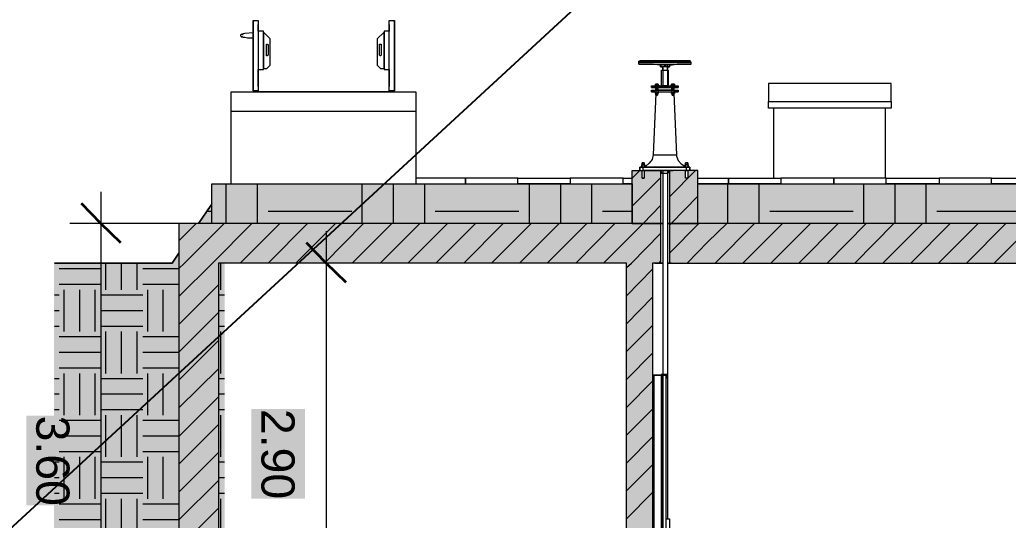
# Model space of a CAD drawing. Extents: x -187 to 52, y -9 to 65.
# Drawn here: x -140.14 to -132.64, y 32.84 to 36.64 of the extents above; entities that cross this region are included whole.
import ezdxf

# ---------------------------------------------------------------- set-up
doc = ezdxf.new("R2010")
doc.units = 0
doc.header["$MEASUREMENT"] = 0
for name, color, linetype in [('Cotas', 1, 'Continuous'), ('PDF4_Geometría', 7, 'Continuous'), ('PDF4_Texto', 7, 'Continuous')]:
    doc.layers.add(name, color=color, linetype=linetype)
doc.layers.add('PDF4_Rellenos sólidos', color=7, linetype='Continuous', true_color=0xffffff)
doc.styles.add('PDF Arial', font='arial.ttf')

msp = doc.modelspace()

# ---------------------------------------------------------------- hatches: boundary and pattern name
at = {"layer": 'PDF4_Rellenos sólidos', "transparency": 33554559}
h = msp.add_hatch(color=256, dxfattribs=at)
h.paths.add_polyline_path([(-135.4003, 35.4975), (-135.4003, 35.4383), (-135.4172, 35.4383), (-135.4172, 35.4975), (-135.4933, 35.4975), (-135.4933, 35.0958), (-135.2776, 35.0958), (-135.2776, 35.4975)])
h.paths.add_polyline_path([(-135.0704, 35.4975), (-135.0704, 35.4383), (-135.0873, 35.4383), (-135.0873, 35.4975), (-135.2099, 35.4975), (-135.2099, 35.0958), (-134.9943, 35.0958), (-134.9943, 35.4975)])
h = msp.add_hatch(color=256, dxfattribs=at)
h.paths.add_polyline_path([(-135.4933, 35.0958), (-135.4933, 35.396), (-138.682, 35.396), (-138.682, 35.0958)])
h.paths.add_polyline_path([(-134.9943, 35.396), (-134.9943, 35.0958), (-134.9181, 35.0958), (-134.9181, 35.396)])
h = msp.add_hatch(color=256, dxfattribs=at)
h.paths.add_polyline_path([(-132.3638, 35.0958), (-132.3638, 35.396), (-134.9181, 35.396), (-134.9181, 35.0958)])
h.paths.add_polyline_path([(-123.9225, 35.396), (-123.9225, 35.0958), (-121.7192, 35.0958), (-121.7192, 35.396)])
h = msp.add_hatch(color=256, dxfattribs=at)
h.paths.add_polyline_path([(-138.5848, 34.7955), (-138.6313, 34.7955), (-138.6313, 31.8986), (-138.5848, 31.8986)])
h.paths.add_polyline_path([(-138.682, 35.0958), (-138.682, 35.2438), (-138.6863, 35.2438), (-138.6905, 35.2396), (-138.6947, 35.2311), (-138.6989, 35.2269), (-138.7032, 35.2184), (-138.7074, 35.2142), (-138.7116, 35.2057), (-138.7159, 35.2015), (-138.7201, 35.193), (-138.7243, 35.1888), (-138.7285, 35.1803), (-138.7328, 35.1761), (-138.737, 35.1677), (-138.7412, 35.1634), (-138.7455, 35.155), (-138.7497, 35.1507), (-138.7539, 35.1423), (-138.7581, 35.1381), (-138.7624, 35.1296), (-138.7666, 35.1254), (-138.7708, 35.1169), (-138.7751, 35.1127), (-138.7793, 35.1042), (-138.7835, 35.1)])
h.paths.add_polyline_path([(-138.9781, 34.804), (-138.9823, 34.7997), (-138.9823, 27.0563), (-138.5848, 27.0563), (-138.5848, 31.5011), (-138.9315, 31.5011), (-138.9315, 34.8674), (-138.9358, 34.8674), (-138.94, 34.8632), (-138.9442, 34.8547), (-138.9485, 34.8505), (-138.9527, 34.842), (-138.9569, 34.8378), (-138.9611, 34.8293), (-138.9654, 34.8251), (-138.9696, 34.8166), (-138.9738, 34.8124)])
h = msp.add_hatch(color=256, dxfattribs=at)
h.paths.add_polyline_path([(-135.2776, 34.7955), (-135.2776, 35.0958), (-138.9315, 35.0958), (-138.9315, 34.7955)])
h.paths.add_polyline_path([(-135.2099, 35.0958), (-135.2099, 34.7955), (-134.9181, 34.7955), (-134.9181, 35.0958)])
h = msp.add_hatch(color=256, dxfattribs=at)
h.paths.add_polyline_path([(-132.3638, 34.7955), (-132.3638, 35.0958), (-134.9181, 35.0958), (-134.9181, 34.7955)])
h.paths.add_polyline_path([(-123.9225, 35.0958), (-123.9225, 34.7955), (-121.7192, 34.7955), (-121.7192, 35.0958)])
for points in [[(-139.8789, 34.7955), (-139.8789, 27.0563), (-138.9823, 27.0563), (-138.9823, 34.7955)], [(-138.9315, 34.7955), (-138.9315, 31.8986), (-138.6313, 31.8986), (-138.6313, 34.7955)], [(-138.3818, 33.6875), (-138.3818, 33.0066), (-137.9758, 33.0066), (-137.9758, 33.6875)], [(-140.0903, 33.6367), (-140.0903, 32.9559), (-139.6843, 32.9559), (-139.6843, 33.6367)]]:
    msp.add_hatch(color=256, dxfattribs=at).paths.add_polyline_path(points)
h = msp.add_hatch(color=256, dxfattribs=at)
h.paths.add_polyline_path([(-135.5356, 32.423), (-135.3368, 32.423), (-135.3368, 34.7955), (-135.5356, 34.7955)])
h.paths.add_polyline_path([(-135.3664, 31.8732), (-135.3368, 31.869), (-135.3368, 31.9747), (-135.5356, 31.9747), (-135.5356, 31.8986), (-135.5102, 31.8986), (-135.4679, 31.8901), (-135.4425, 31.8859), (-135.4003, 31.8774)])

# ---------------------------------------------------------------- linework, layer by layer
at = {"layer": 'Cotas'}
msp.add_line((-185.3587, -8.8734), (-104.8625, 65.3914), dxfattribs=at)
at = {"layer": 'PDF4_Geometría', "lineweight": 9}
for points in [[(-138.3691, 36.6309), (-138.3691, 36.5421), (-138.4325, 36.5379), (-138.441, 36.5337), (-138.4452, 36.5337), (-138.4494, 36.5294), (-138.4536, 36.5294)], [(-138.3691, 36.115), (-138.3691, 36.6225)], [(-138.331, 36.1361), (-138.331, 36.263), (-138.2887, 36.263), (-138.2887, 36.5548), (-138.331, 36.5548), (-138.331, 36.6055)], [(-137.3372, 36.6055), (-137.3372, 36.5548), (-137.3752, 36.5548), (-137.3752, 36.263), (-137.3372, 36.263), (-137.3372, 36.1361)], [(-137.2949, 36.1107), (-137.2949, 36.6309)], [(-137.2949, 36.6225), (-137.2949, 36.115)], [(-138.4494, 36.5125), (-138.4536, 36.5125), (-138.4579, 36.5125), (-138.4621, 36.5167), (-138.4621, 36.521), (-138.4621, 36.5252), (-138.4621, 36.5294), (-138.4579, 36.5294), (-138.4536, 36.5337), (-138.4494, 36.5294), (-138.4452, 36.5294)], [(-138.3691, 36.5379), (-138.3691, 36.5337), (-138.3691, 36.5294), (-138.3691, 36.5252), (-138.3691, 36.521), (-138.3691, 36.5167), (-138.3691, 36.5125), (-138.3691, 36.5083)], [(-138.2887, 36.2715), (-138.2633, 36.2715), (-138.238, 36.2968), (-138.238, 36.4956), (-138.2887, 36.5463)], [(-137.3752, 36.5463), (-137.426, 36.4956), (-137.426, 36.2968), (-137.4006, 36.2715), (-137.3752, 36.2715)], [(-138.4579, 36.5125), (-138.4536, 36.5125), (-138.4494, 36.5125), (-138.4452, 36.5083), (-138.4367, 36.5083), (-138.4325, 36.5083), (-138.4114, 36.5041), (-138.3775, 36.5041), (-138.3691, 36.5041), (-138.3691, 36.1107)], [(-138.2676, 36.3772), (-138.2676, 36.4533)], [(-138.2549, 36.4533), (-138.2549, 36.3772)], [(-137.4091, 36.3772), (-137.4091, 36.4533)], [(-137.3964, 36.4533), (-137.3964, 36.3772)], [(-135.4425, 36.3053), (-135.4425, 36.318), (-135.4425, 36.3264), (-135.4341, 36.3307)], [(-135.2692, 36.2968), (-135.2649, 36.2968), (-135.2692, 36.2968), (-135.2734, 36.2968), (-135.2776, 36.2968), (-135.2818, 36.2968), (-135.3326, 36.3053), (-135.3453, 36.3053), (-135.3833, 36.3053), (-135.4129, 36.3053), (-135.4341, 36.3053), (-135.4425, 36.3053), (-135.4383, 36.3053), (-135.4256, 36.3053), (-135.4003, 36.3053), (-135.3664, 36.3053), (-135.3241, 36.3053), (-135.2818, 36.3053), (-135.2311, 36.3053), (-135.1846, 36.3053), (-135.1423, 36.3053), (-135.1042, 36.3053), (-135.0746, 36.3053), (-135.0535, 36.3053), (-135.045, 36.3053), (-135.045, 36.318), (-135.0492, 36.3264), (-135.0535, 36.3307)], [(-135.045, 36.318), (-135.0535, 36.318), (-135.0746, 36.318), (-135.1042, 36.318), (-135.1423, 36.318), (-135.1846, 36.318), (-135.2311, 36.318), (-135.2818, 36.318), (-135.3241, 36.318), (-135.3664, 36.318), (-135.4003, 36.318), (-135.4256, 36.318), (-135.4383, 36.318), (-135.4425, 36.318)], [(-135.3791, 36.3307), (-135.4045, 36.3307), (-135.4256, 36.3307), (-135.4341, 36.3307), (-135.4299, 36.3307), (-135.4172, 36.3307), (-135.3918, 36.3307), (-135.3622, 36.3307), (-135.3199, 36.3307), (-135.2776, 36.3307), (-135.2311, 36.3307), (-135.1888, 36.3307), (-135.1465, 36.3307), (-135.1084, 36.3307), (-135.0831, 36.3307), (-135.0619, 36.3307), (-135.0535, 36.3307), (-135.0577, 36.3307), (-135.0704, 36.3307), (-135.0958, 36.3307), (-135.1254, 36.3307), (-135.1677, 36.3307), (-135.2099, 36.3307), (-135.2565, 36.3307), (-135.2988, 36.3307), (-135.341, 36.3307), (-135.3791, 36.3307), (-135.3833, 36.3307), (-135.3707, 36.3307), (-135.3537, 36.3307), (-135.3157, 36.3307), (-135.2734, 36.3307), (-135.2269, 36.3307), (-135.1846, 36.3307), (-135.1634, 36.3307), (-135.1465, 36.3307), (-135.1127, 36.3307), (-135.0873, 36.3307), (-135.0704, 36.3307), (-135.0662, 36.3307)], [(-135.3326, 36.3053), (-135.341, 36.3053), (-135.3791, 36.3053), (-135.4045, 36.3053), (-135.4256, 36.3053), (-135.4341, 36.3053), (-135.4299, 36.3053), (-135.4172, 36.3053), (-135.3918, 36.3053), (-135.3622, 36.3053), (-135.3199, 36.3053), (-135.2776, 36.3053), (-135.2311, 36.3053), (-135.1888, 36.3053), (-135.1465, 36.3053), (-135.1084, 36.3053), (-135.0831, 36.3053), (-135.0619, 36.3053), (-135.0535, 36.3053), (-135.0577, 36.3053), (-135.0704, 36.3053), (-135.0958, 36.3053), (-135.1254, 36.3053), (-135.1507, 36.3053)], [(-135.4129, 36.3307), (-135.4214, 36.3307), (-135.4172, 36.3307), (-135.4045, 36.3307), (-135.3833, 36.3307)], [(-135.0704, 36.3307), (-135.0746, 36.3307), (-135.0915, 36.3307), (-135.1169, 36.3307), (-135.155, 36.3307), (-135.1973, 36.3307), (-135.2142, 36.3307), (-135.2353, 36.3307), (-135.2818, 36.3307), (-135.3241, 36.3307), (-135.3622, 36.3307), (-135.3918, 36.3307), (-135.4003, 36.3307), (-135.4087, 36.3307)], [(-135.3833, 36.3264), (-135.3876, 36.3264)], [(-135.2734, 36.3053), (-135.2734, 36.2968), (-135.3241, 36.3053)], [(-135.2776, 36.2841), (-135.2776, 36.2968), (-135.2776, 36.3053)], [(-135.2649, 36.3053), (-135.2649, 36.2968), (-135.2692, 36.2968), (-135.2734, 36.2968)], [(-135.248, 36.3053), (-135.248, 36.2968), (-135.2522, 36.2968), (-135.2522, 36.3053)], [(-135.2395, 36.3053), (-135.248, 36.2968)], [(-135.2269, 36.2968), (-135.2226, 36.2968), (-135.2226, 36.3011), (-135.2226, 36.2968), (-135.2269, 36.2968), (-135.2184, 36.3053)], [(-135.2099, 36.2968), (-135.2142, 36.2968), (-135.2099, 36.2968), (-135.2057, 36.2968), (-135.155, 36.3053)], [(-135.2142, 36.3053), (-135.2142, 36.2968)], [(-135.2057, 36.3053), (-135.2057, 36.2968)], [(-135.0492, 36.3053), (-135.0619, 36.3053), (-135.0873, 36.3053), (-135.1211, 36.3053), (-135.1507, 36.3053), (-135.1719, 36.3011), (-135.2015, 36.2968)], [(-135.2226, 36.2588), (-135.2184, 36.2588), (-135.2184, 36.1404), (-135.193, 36.1404), (-135.1973, 36.1404), (-135.193, 36.1404), (-135.1846, 36.1404), (-135.1761, 36.1404), (-135.1677, 36.1404), (-135.1507, 36.1404), (-135.1423, 36.1404), (-135.1423, 36.1277), (-135.1507, 36.1277), (-135.1677, 36.1277), (-135.1761, 36.1277), (-135.1803, 36.1277), (-135.1846, 36.1277), (-135.193, 36.1277), (-135.1973, 36.1277), (-135.2142, 36.1277), (-135.2311, 36.1277), (-135.2565, 36.1277), (-135.2734, 36.1277), (-135.2903, 36.1277), (-135.2945, 36.1277), (-135.303, 36.1277), (-135.3072, 36.1277), (-135.3114, 36.1277), (-135.3199, 36.1277), (-135.3368, 36.1277), (-135.3453, 36.1277), (-135.3453, 36.1404), (-135.3368, 36.1404), (-135.3199, 36.1404), (-135.3114, 36.1404), (-135.303, 36.1404), (-135.2945, 36.1404), (-135.2903, 36.1404), (-135.2945, 36.1404), (-135.2692, 36.1404), (-135.2692, 36.2588), (-135.2649, 36.2588), (-135.2607, 36.2588), (-135.2607, 36.2841), (-135.2607, 36.1404)], [(-135.2903, 36.3011), (-135.2945, 36.3011)], [(-135.2226, 36.1404), (-135.2226, 36.2841), (-135.2184, 36.2841), (-135.2099, 36.2841), (-135.2184, 36.2841), (-135.2353, 36.2841), (-135.2522, 36.2841), (-135.2692, 36.2841), (-135.2776, 36.2841), (-135.2692, 36.2841), (-135.2607, 36.2841)], [(-135.2692, 36.2588), (-135.2649, 36.2588), (-135.2522, 36.2588), (-135.2353, 36.2588), (-135.2226, 36.2588), (-135.2184, 36.2588)], [(-135.2522, 36.2968), (-135.248, 36.2968), (-135.2395, 36.2968), (-135.2311, 36.2968)], [(-135.2269, 36.2841), (-135.2269, 36.2588)], [(-135.1719, 36.3011), (-135.2099, 36.2968), (-135.2099, 36.2841)], [(-135.2945, 36.1446), (-135.2903, 36.1446), (-135.2945, 36.1446), (-135.303, 36.1446), (-135.3114, 36.1446), (-135.303, 36.1446), (-135.303, 36.153), (-135.2945, 36.153), (-135.2945, 36.1446), (-135.2945, 36.153), (-135.3072, 36.153), (-135.3157, 36.153), (-135.3157, 36.1446), (-135.3114, 36.1446), (-135.3114, 36.153)], [(-135.3157, 36.1446), (-135.3157, 36.153), (-135.3114, 36.153), (-135.303, 36.153)], [(-135.1719, 36.1446), (-135.1719, 36.153), (-135.1719, 36.1446), (-135.1761, 36.1446), (-135.1846, 36.1446), (-135.193, 36.1446), (-135.1973, 36.1446), (-135.193, 36.1446), (-135.193, 36.153), (-135.1846, 36.153), (-135.1761, 36.153), (-135.1719, 36.153), (-135.1803, 36.153), (-135.193, 36.153), (-135.193, 36.1446)], [(-135.1761, 36.153), (-135.1761, 36.1446), (-135.1846, 36.1446), (-135.1846, 36.153)], [(-138.534, 35.396), (-138.534, 36.0938), (-138.3818, 36.0938), (-137.1342, 36.0938), (-137.1342, 35.396), (-136.7578, 35.396), (-136.7578, 35.4383), (-137.1342, 35.4383)], [(-138.3775, 36.0938), (-137.2864, 36.0938)], [(-137.2949, 36.0938), (-138.3691, 36.0938)], [(-135.3114, 36.0811), (-135.3157, 36.0811), (-135.3157, 36.0896), (-135.3157, 36.0811), (-135.3114, 36.0811), (-135.3326, 35.6159), (-135.341, 35.5821), (-135.3622, 35.5525), (-135.3876, 35.5314), (-135.396, 35.5314), (-135.396, 35.5398), (-135.4003, 35.5398), (-135.4045, 35.5398), (-135.4129, 35.5398), (-135.4172, 35.5398), (-135.4214, 35.5398), (-135.4214, 35.5229), (-135.4172, 35.5229), (-135.4129, 35.5229), (-135.4045, 35.5229), (-135.396, 35.5229), (-135.3707, 35.5229), (-135.3326, 35.5229), (-135.2903, 35.5229), (-135.2438, 35.5229), (-135.2015, 35.5229), (-135.1634, 35.5229), (-135.1254, 35.5229), (-135.0958, 35.5229), (-135.0873, 35.5229), (-135.0831, 35.5229), (-135.0746, 35.5229), (-135.0704, 35.5229), (-135.0535, 35.5229), (-135.0535, 35.4975), (-135.0535, 35.5229), (-135.0535, 35.4975), (-135.0577, 35.4975), (-135.0662, 35.4975), (-135.0788, 35.4975), (-135.0788, 35.5229)], [(-135.3453, 36.1404), (-135.3368, 36.1404), (-135.3199, 36.1404), (-135.2945, 36.1404), (-135.2607, 36.1404), (-135.2269, 36.1404), (-135.193, 36.1404), (-135.1677, 36.1404), (-135.1507, 36.1404), (-135.1423, 36.1404)], [(-135.3199, 36.0938), (-135.3368, 36.0938), (-135.3453, 36.0938), (-135.3453, 36.1065), (-135.3368, 36.1065), (-135.3199, 36.1065), (-135.3114, 36.1065), (-135.3114, 36.1277), (-135.3114, 36.1065), (-135.3072, 36.1065), (-135.303, 36.1065), (-135.2945, 36.1065), (-135.2945, 36.1277), (-135.2903, 36.1277), (-135.2945, 36.1277), (-135.2988, 36.1277)], [(-135.3453, 36.1277), (-135.3368, 36.1277), (-135.3199, 36.1277), (-135.2945, 36.1277), (-135.2607, 36.1277), (-135.2269, 36.1277), (-135.193, 36.1277), (-135.1677, 36.1277), (-135.1507, 36.1277), (-135.1423, 36.1277)], [(-135.3453, 36.1065), (-135.3368, 36.1065), (-135.3199, 36.1065), (-135.2945, 36.1065), (-135.2607, 36.1065), (-135.2269, 36.1065), (-135.193, 36.1065), (-135.1677, 36.1065), (-135.1507, 36.1065), (-135.1423, 36.1065)], [(-135.3453, 36.0938), (-135.3368, 36.0938), (-135.3199, 36.0938), (-135.2945, 36.0938), (-135.2607, 36.0938), (-135.2269, 36.0938), (-135.193, 36.0938), (-135.1677, 36.0938), (-135.1507, 36.0938), (-135.1423, 36.0938)], [(-135.3114, 36.1446), (-135.3157, 36.1446), (-135.3114, 36.1446)], [(-135.3114, 36.1446), (-135.3157, 36.1446), (-135.3114, 36.1446)], [(-135.3114, 36.1404), (-135.3157, 36.1404), (-135.3114, 36.1404)], [(-135.3114, 36.1404), (-135.3157, 36.1404), (-135.3114, 36.1404)], [(-135.3114, 36.0938), (-135.3157, 36.0938), (-135.3114, 36.0938)], [(-135.3114, 36.0896), (-135.3157, 36.0896), (-135.3114, 36.0896)], [(-135.3157, 36.0896), (-135.3114, 36.0896), (-135.303, 36.0896), (-135.2945, 36.0896), (-135.2903, 36.0896), (-135.2945, 36.0896), (-135.2945, 36.0811), (-135.303, 36.0811), (-135.303, 36.0896), (-135.3114, 36.0896), (-135.3114, 36.0811), (-135.303, 36.0811)], [(-135.3114, 36.0896), (-135.3157, 36.0896), (-135.3114, 36.0896)], [(-135.3072, 36.1404), (-135.303, 36.1404), (-135.3072, 36.1404), (-135.3114, 36.1404)], [(-135.3114, 36.0685), (-135.3114, 36.0896), (-135.3114, 36.0938), (-135.3072, 36.0938), (-135.303, 36.0938), (-135.3072, 36.0938)], [(-135.3114, 36.0938), (-135.303, 36.0938), (-135.2945, 36.0938), (-135.2903, 36.0938), (-135.2945, 36.0938)], [(-135.2988, 36.0896), (-135.2988, 36.0685), (-135.303, 36.0685), (-135.3072, 36.0685), (-135.3114, 36.0685), (-135.3072, 36.0685), (-135.2988, 36.0685)], [(-135.3072, 36.0811), (-135.303, 36.0811), (-135.2988, 36.0811)], [(-135.1888, 36.1065), (-135.193, 36.1065), (-135.1973, 36.1065), (-135.193, 36.1065), (-135.1973, 36.1065), (-135.2142, 36.1065), (-135.2311, 36.1065), (-135.2565, 36.1065), (-135.2734, 36.1065), (-135.2903, 36.1065), (-135.2945, 36.1065), (-135.2903, 36.1065), (-135.2945, 36.1065), (-135.2988, 36.1065)], [(-135.2945, 36.1446), (-135.2903, 36.1446), (-135.2945, 36.1446)], [(-135.2945, 36.1404), (-135.2903, 36.1404), (-135.2945, 36.1404)], [(-135.2903, 36.0938), (-135.2903, 36.0896)], [(-135.2184, 36.1404), (-135.2226, 36.1404), (-135.2353, 36.1404), (-135.2522, 36.1404), (-135.2649, 36.1404), (-135.2692, 36.1404)], [(-135.193, 36.1446), (-135.1973, 36.1446), (-135.193, 36.1446)], [(-135.193, 36.1404), (-135.1973, 36.1404), (-135.193, 36.1404)], [(-135.1888, 36.1277), (-135.193, 36.1277), (-135.1973, 36.1277), (-135.193, 36.1277), (-135.193, 36.1065), (-135.1846, 36.1065), (-135.1803, 36.1065), (-135.1761, 36.1065), (-135.1761, 36.1277), (-135.1761, 36.1065), (-135.1677, 36.1065), (-135.1507, 36.1065), (-135.1423, 36.1065), (-135.1423, 36.0938), (-135.1507, 36.0938), (-135.1677, 36.0938)], [(-135.193, 36.0938), (-135.1973, 36.0938), (-135.193, 36.0938), (-135.1846, 36.0938), (-135.1761, 36.0938), (-135.1761, 36.0896), (-135.1761, 36.0685)], [(-135.1973, 36.0896), (-135.1973, 36.0938)], [(-135.1888, 36.0685), (-135.1846, 36.0685), (-135.1803, 36.0685), (-135.1761, 36.0685), (-135.1803, 36.0685), (-135.1888, 36.0685), (-135.1888, 36.0896)], [(-135.1888, 36.0811), (-135.1846, 36.0811), (-135.1803, 36.0811)], [(-135.1803, 36.0938), (-135.1846, 36.0938), (-135.1803, 36.0938), (-135.1761, 36.0938)], [(-135.1761, 36.0811), (-135.1846, 36.0811)], [(-135.1761, 36.1404), (-135.1803, 36.1404)], [(-135.1761, 36.1446), (-135.1719, 36.1446), (-135.1761, 36.1446)], [(-135.1761, 36.1446), (-135.1719, 36.1446), (-135.1761, 36.1446)], [(-135.1761, 36.1404), (-135.1719, 36.1404), (-135.1761, 36.1404)], [(-135.1761, 36.1404), (-135.1719, 36.1404), (-135.1761, 36.1404)], [(-135.1719, 36.0896), (-135.1719, 36.0938), (-135.1719, 36.0896), (-135.1761, 36.0896), (-135.1761, 36.0811), (-135.1719, 36.0811), (-135.1719, 36.0896), (-135.1719, 36.0811), (-135.1761, 36.0811), (-135.155, 35.6159), (-135.155, 35.6075), (-135.1423, 35.5737), (-135.1211, 35.5483), (-135.0915, 35.5314)], [(-135.1761, 36.0938), (-135.1719, 36.0938), (-135.1761, 36.0938)], [(-135.1761, 36.0896), (-135.1719, 36.0896), (-135.1761, 36.0896)], [(-135.1761, 36.0896), (-135.1719, 36.0896), (-135.1761, 36.0896)], [(-133.5268, 36.0219), (-133.5268, 35.9712), (-134.4572, 35.9712), (-134.4572, 36.0219)], [(-134.4191, 35.9712), (-134.4191, 35.4383)], [(-133.5691, 35.4383), (-133.5691, 35.9712)], [(-135.0704, 35.5398), (-135.0704, 35.5567), (-135.0704, 35.5398), (-135.0662, 35.5398), (-135.0662, 35.5229), (-135.0704, 35.5229), (-135.0746, 35.5229), (-135.0704, 35.5229), (-135.0619, 35.5229), (-135.0704, 35.5229), (-135.0788, 35.5229), (-135.0915, 35.5229), (-135.0958, 35.5229), (-135.0915, 35.5229), (-135.0788, 35.5229), (-135.0704, 35.5229), (-135.0619, 35.5229), (-135.0704, 35.5229), (-135.0662, 35.5229), (-135.0662, 35.5398), (-135.0704, 35.5398), (-135.0746, 35.5398), (-135.0831, 35.5398), (-135.0873, 35.5398), (-135.0915, 35.5398), (-135.0915, 35.5229), (-135.0873, 35.5229), (-135.0831, 35.5229), (-135.0746, 35.5229), (-135.0704, 35.5229), (-135.0577, 35.5229), (-135.0535, 35.5229), (-135.0577, 35.5229), (-135.0662, 35.5229), (-135.0788, 35.5229), (-135.4087, 35.5229), (-135.4214, 35.5229), (-135.4299, 35.5229), (-135.4341, 35.5229), (-135.4341, 35.4975), (-135.4299, 35.4975), (-135.4214, 35.4975), (-135.4087, 35.4975)], [(-135.4003, 35.5567), (-135.4045, 35.5567), (-135.4129, 35.5567), (-135.4172, 35.5567)], [(-135.4003, 35.5567), (-135.4045, 35.5567), (-135.4129, 35.5567), (-135.4172, 35.5567)], [(-135.3326, 35.6159), (-135.3284, 35.6159), (-135.3157, 35.6159), (-135.2945, 35.6159), (-135.2734, 35.6159), (-135.2438, 35.6159), (-135.2142, 35.6159), (-135.193, 35.6159), (-135.1719, 35.6159), (-135.1592, 35.6159), (-135.155, 35.6159)], [(-135.0704, 35.5567), (-135.0746, 35.5567), (-135.0831, 35.5567), (-135.0873, 35.5567)], [(-135.0704, 35.5567), (-135.0746, 35.5567), (-135.0831, 35.5567), (-135.0873, 35.5567)], [(-135.4933, 35.396), (-135.561, 35.396), (-135.561, 35.4383), (-135.9627, 35.4383), (-135.9627, 35.396), (-136.3603, 35.396), (-136.3603, 35.4383), (-136.7578, 35.4383), (-136.7578, 35.396), (-136.3603, 35.396), (-136.3603, 35.4383), (-135.9627, 35.4383), (-135.9627, 35.396), (-135.561, 35.396), (-135.561, 35.4383), (-135.4933, 35.4383), (-135.4341, 35.4975), (-135.4341, 35.5229), (-135.4214, 35.5229), (-135.4129, 35.5271)], [(-135.4341, 35.4975), (-135.4341, 35.5229)], [(-135.4172, 35.5398), (-135.4214, 35.5398), (-135.4214, 35.5229), (-135.4299, 35.5229)], [(-135.4003, 35.5398), (-135.396, 35.5398), (-135.396, 35.5229), (-135.4003, 35.5229), (-135.396, 35.5229), (-135.3918, 35.5229), (-135.396, 35.5229), (-135.4087, 35.5229), (-135.4172, 35.5229), (-135.4256, 35.5229), (-135.4172, 35.5229), (-135.4087, 35.5229), (-135.396, 35.5229), (-135.3918, 35.5229), (-135.396, 35.5229), (-135.4003, 35.5229), (-135.4045, 35.5229)], [(-135.4172, 35.5229), (-135.4256, 35.5229), (-135.4172, 35.5229)], [(-135.4172, 35.5229), (-135.4256, 35.5229), (-135.4172, 35.5229)], [(-135.396, 35.5229), (-135.4003, 35.5229), (-135.4045, 35.5229), (-135.4129, 35.5229), (-135.4172, 35.5229), (-135.4214, 35.5229)], [(-135.4172, 35.4383), (-135.4129, 35.4383), (-135.4045, 35.4383), (-135.4003, 35.4383), (-135.4045, 35.4383), (-135.4129, 35.4383), (-135.4172, 35.4383), (-135.4172, 35.4975), (-135.4129, 35.4975), (-135.4045, 35.4975), (-135.396, 35.4975), (-135.4003, 35.4975), (-135.4003, 35.4383)], [(-135.0788, 35.4975), (-135.4087, 35.4975), (-135.4087, 35.5229)], [(-135.303, 35.4975), (-135.2945, 35.4975), (-135.2692, 35.4975), (-135.2438, 35.4975), (-135.2184, 35.4975), (-135.193, 35.4975), (-135.1846, 35.4975)], [(-135.2607, 35.4764), (-135.2649, 35.4764), (-135.2692, 35.4764), (-135.2692, 35.4975), (-135.2776, 35.4975)], [(-135.2607, 35.4975), (-135.2607, 33.9497)], [(-135.2226, 32.8544), (-135.2226, 33.9455), (-135.2269, 33.9455), (-135.2226, 33.9455), (-135.2226, 35.4975)], [(-135.2099, 35.4975), (-135.2184, 35.4975), (-135.2184, 35.4764), (-135.2226, 35.4764)], [(-135.2099, 35.2988), (-135.0112, 35.4975)], [(-135.0873, 35.5398), (-135.0915, 35.5398), (-135.0915, 35.5271)], [(-135.0619, 35.5229), (-135.0704, 35.5229), (-135.0619, 35.5229)], [(-135.4933, 35.2269), (-135.2776, 35.4426)], [(-135.2692, 35.4764), (-135.2649, 35.4764), (-135.2522, 35.4764), (-135.2353, 35.4764), (-135.2226, 35.4764), (-135.2184, 35.4764)], [(-135.0704, 35.4383), (-135.0746, 35.4383), (-135.0831, 35.4383), (-135.0873, 35.4383)], [(-134.9943, 35.4383), (-134.7617, 35.4383), (-134.7617, 35.396), (-134.9943, 35.396)], [(-132.3638, 35.396), (-132.7655, 35.396), (-132.7655, 35.4383), (-133.1631, 35.4383), (-133.1631, 35.396), (-133.5648, 35.396), (-133.5648, 35.4383), (-133.9624, 35.4383), (-133.9624, 35.396), (-133.9624, 35.4383), (-134.3641, 35.4383), (-134.3641, 35.396), (-134.7617, 35.396), (-134.7617, 35.4383), (-134.3641, 35.4383), (-134.3641, 35.396), (-133.9624, 35.396), (-133.5648, 35.396), (-133.5648, 35.4383), (-133.1631, 35.4383), (-133.1631, 35.396), (-132.7655, 35.396), (-132.7655, 35.4383), (-132.3638, 35.4383)], [(-139.5236, 35.3368), (-139.5236, 31.26)], [(-135.2099, 35.0831), (-135.1973, 35.0958), (-134.9943, 35.303)], [(-138.7835, 35.0958), (-138.6905, 35.2311), (-138.682, 35.248)], [(-135.709, 34.7955), (-135.4087, 35.0958), (-135.2776, 35.2311)], [(-138.5848, 35.0958), (-139.5236, 35.0958), (-139.7604, 35.0958)], [(-138.9315, 34.7532), (-138.8892, 34.7955), (-138.589, 35.0958)], [(-138.9315, 34.5418), (-138.6778, 34.7955), (-138.3775, 35.0958)], [(-138.9315, 34.9647), (-138.8004, 35.0958)], [(-135.4933, 35.0958), (-138.682, 35.0958)], [(-138.4663, 34.7955), (-138.1661, 35.0958)], [(-138.2549, 34.7955), (-137.9546, 35.0958)], [(-138.0434, 34.7955), (-137.7432, 35.0958)], [(-137.8277, 34.7955), (-137.5317, 35.0958)], [(-137.8151, 35.0366), (-137.8151, 31.6618)], [(-137.6163, 34.7955), (-137.316, 35.0958)], [(-137.4048, 34.7955), (-137.1046, 35.0958)], [(-137.1934, 34.7955), (-136.8931, 35.0958)], [(-136.9819, 34.7955), (-136.6817, 35.0958)], [(-136.7705, 34.7955), (-136.4702, 35.0958)], [(-136.559, 34.7955), (-136.2588, 35.0958)], [(-136.3476, 34.7955), (-136.0473, 35.0958)], [(-136.1361, 34.7955), (-135.8358, 35.0958)], [(-135.9204, 34.7955), (-135.6244, 35.0958)], [(-135.2692, 35.0958), (-135.2607, 35.0958), (-135.2692, 35.0958), (-135.2776, 35.0958), (-135.2734, 35.0958)], [(-135.2099, 34.8716), (-134.9858, 35.0958)], [(-135.0746, 34.7955), (-134.9181, 34.9562), (-134.7744, 35.0958)], [(-132.3638, 35.0958), (-134.9181, 35.0958), (-134.9943, 35.0958)], [(-134.8632, 34.7955), (-134.5629, 35.0958)], [(-134.6517, 34.7955), (-134.3514, 35.0958)], [(-134.4403, 34.7955), (-134.14, 35.0958)], [(-134.2288, 34.7955), (-133.9285, 35.0958)], [(-134.0131, 34.7955), (-133.7171, 35.0958)], [(-133.8017, 34.7955), (-133.5056, 35.0958)], [(-133.5902, 34.7955), (-133.2899, 35.0958)], [(-133.3788, 34.7955), (-133.0785, 35.0958)], [(-133.1673, 34.7955), (-132.867, 35.0958)], [(-132.9558, 34.7955), (-132.6556, 35.0958)], [(-132.7444, 34.7955), (-132.4441, 35.0958)], [(-135.5356, 34.7617), (-135.4975, 34.7955), (-135.2776, 35.0196)], [(-139.8746, 34.7955), (-138.9823, 34.7955), (-138.9315, 34.8716)], [(-135.2861, 34.7955), (-135.2776, 34.8082)], [(-137.2822, 34.7955), (-138.3818, 34.7955)], [(-137.7516, 34.7955), (-137.8151, 34.7955), (-138.0519, 34.7955)], [(-135.5356, 34.546), (-135.3368, 34.749)], [(-135.3368, 34.7955), (-135.3368, 33.9455), (-135.3368, 31.8648), (-135.3326, 31.8648), (-135.3284, 31.8648), (-135.3241, 31.8648), (-135.3241, 33.9455), (-135.3284, 33.9455), (-135.3326, 33.9455), (-135.3368, 33.9455)], [(-135.3199, 34.7955), (-135.2607, 34.7955), (-135.2692, 34.7955), (-135.2776, 34.7955), (-135.2861, 34.7955), (-135.2903, 34.7955)], [(-135.2945, 34.7955), (-135.2903, 34.7955), (-135.2861, 34.7955), (-135.2776, 34.7955)], [(-135.2099, 34.7955), (-135.2057, 34.7955), (-135.1973, 34.7955), (-135.2015, 34.7955), (-135.2099, 34.7955), (-135.2184, 34.7955), (-135.2269, 34.7955), (-132.3638, 34.7955)], [(-138.9315, 34.3303), (-138.6313, 34.6306)], [(-135.5356, 34.3345), (-135.3368, 34.5375)], [(-138.9315, 34.1189), (-138.6313, 34.4191)], [(-135.5356, 34.1231), (-135.3368, 34.3218)], [(-138.9315, 33.9074), (-138.6313, 34.2077)], [(-135.5356, 33.9116), (-135.3368, 34.1104)], [(-138.9315, 33.6959), (-138.6313, 33.992)], [(-135.3326, 33.9455), (-135.2734, 33.9455), (-135.2734, 31.8648), (-135.2692, 31.8648), (-135.2649, 31.8648), (-135.2649, 33.9455), (-135.2692, 33.9455), (-135.2734, 33.9455), (-135.2776, 33.9455), (-135.3284, 33.9455), (-135.3284, 31.8648)], [(-135.2649, 33.9243), (-135.2649, 33.9455), (-135.2311, 33.9455), (-135.2311, 33.9243), (-135.2269, 33.9243), (-135.2269, 33.9497), (-135.2734, 33.9497), (-135.2734, 33.9243)], [(-135.2311, 32.8544), (-135.2353, 32.8544), (-135.2099, 32.8544), (-135.2099, 31.9113), (-135.2353, 31.9113), (-135.2353, 31.8648), (-135.2353, 33.9455), (-135.2607, 33.9455), (-135.2607, 32.9051), (-135.2649, 32.9051), (-135.2649, 31.8648), (-135.2607, 31.8648)], [(-135.2649, 32.9305), (-135.2649, 33.9455)], [(-135.2607, 32.9051), (-135.2607, 31.8648), (-135.2607, 33.9455)], [(-135.5356, 33.7002), (-135.3368, 33.8989)], [(-138.9315, 33.4803), (-138.6313, 33.7805)], [(-135.5356, 33.4887), (-135.3368, 33.6875)], [(-138.9315, 33.2688), (-138.6313, 33.5691)], [(-135.5356, 33.2773), (-135.3368, 33.476)], [(-138.9315, 33.0574), (-138.6313, 33.3576)], [(-135.5356, 33.0658), (-135.3368, 33.2646)], [(-138.9315, 32.8459), (-138.6313, 33.1462)], [(-135.5356, 32.8544), (-135.3368, 33.0531)], [(-138.9315, 32.6344), (-138.6313, 32.9347)]]:
    msp.add_lwpolyline(points, dxfattribs=at)
for points in [[(-138.331, 36.6352), (-138.331, 36.1023), (-138.3691, 36.1023), (-138.3691, 36.6352)], [(-137.3372, 36.1023), (-137.3372, 36.6352), (-137.2949, 36.6352), (-137.2949, 36.1023)], [(-138.238, 36.4956), (-138.2887, 36.5463), (-138.2887, 36.2715), (-138.2633, 36.2715), (-138.238, 36.2968)], [(-137.426, 36.4956), (-137.426, 36.2968), (-137.4006, 36.2715), (-137.3752, 36.2715), (-137.3752, 36.5463)], [(-138.2676, 36.4533), (-138.2676, 36.4575), (-138.2633, 36.4575), (-138.2591, 36.4575), (-138.2591, 36.4533), (-138.2549, 36.4533), (-138.2549, 36.3772), (-138.2549, 36.373), (-138.2591, 36.373), (-138.2591, 36.3687), (-138.2633, 36.3687), (-138.2676, 36.3687), (-138.2676, 36.373), (-138.2676, 36.3772)], [(-137.3964, 36.4533), (-137.3964, 36.3772), (-137.3964, 36.373), (-137.4006, 36.3687), (-137.4048, 36.3687), (-137.4091, 36.373), (-137.4091, 36.3772), (-137.4091, 36.4533), (-137.4091, 36.4575), (-137.4048, 36.4575), (-137.4006, 36.4575), (-137.3964, 36.4575)], [(-135.1084, 36.3307), (-135.0788, 36.3307), (-135.0619, 36.3307), (-135.0535, 36.3307), (-135.0619, 36.3307), (-135.0788, 36.3307), (-135.1084, 36.3307), (-135.1465, 36.3307), (-135.193, 36.3307), (-135.2395, 36.3307), (-135.2903, 36.3307), (-135.3368, 36.3307), (-135.3749, 36.3307), (-135.3791, 36.3307), (-135.4087, 36.3307), (-135.4256, 36.3307), (-135.4341, 36.3307), (-135.4256, 36.3307), (-135.4087, 36.3307), (-135.3791, 36.3307), (-135.341, 36.3307), (-135.2945, 36.3307), (-135.248, 36.3307), (-135.1973, 36.3307), (-135.1507, 36.3307), (-135.1127, 36.3307)], [(-134.4572, 36.1573), (-134.4572, 36.0219), (-133.5268, 36.0219), (-133.5268, 36.1573)], [(-138.534, 35.9458), (-138.534, 36.0938), (-137.1342, 36.0938), (-137.1342, 35.9458)], [(-135.3157, 36.1446), (-135.3157, 36.1404)], [(-135.3157, 36.0938), (-135.3157, 36.0896)], [(-135.3072, 36.0896), (-135.303, 36.0896)], [(-135.2988, 36.1065), (-135.2988, 36.1277)], [(-135.2903, 36.1404), (-135.2903, 36.1446)], [(-135.1973, 36.1446), (-135.1973, 36.1404)], [(-135.1803, 36.0896), (-135.1846, 36.0896), (-135.1846, 36.0811), (-135.193, 36.0811), (-135.193, 36.0896), (-135.1973, 36.0896), (-135.193, 36.0896), (-135.1846, 36.0896), (-135.1761, 36.0896), (-135.1846, 36.0896)], [(-135.1888, 36.1277), (-135.1888, 36.1065)], [(-135.1846, 36.1404), (-135.1803, 36.1404)], [(-135.1719, 36.1404), (-135.1719, 36.1446)], [(-135.4172, 35.5567), (-135.4172, 35.5398)], [(-135.4172, 35.5567), (-135.4129, 35.5567), (-135.4045, 35.5567), (-135.4003, 35.5567), (-135.4045, 35.5567), (-135.4129, 35.5567)], [(-135.4003, 35.5398), (-135.4003, 35.5567)], [(-135.0873, 35.5567), (-135.0873, 35.5398)], [(-135.0873, 35.5567), (-135.0831, 35.5567), (-135.0746, 35.5567), (-135.0704, 35.5567), (-135.0746, 35.5567), (-135.0831, 35.5567)], [(-135.4172, 35.5398), (-135.4003, 35.5398), (-135.4003, 35.5229), (-135.4172, 35.5229)], [(-135.4003, 35.5229), (-135.4045, 35.5229), (-135.4129, 35.5229), (-135.4172, 35.5229), (-135.4129, 35.5229), (-135.4045, 35.5229)], [(-135.0873, 35.5229), (-135.0915, 35.5229), (-135.0958, 35.5229), (-135.0915, 35.5229)], [(-135.0873, 35.5398), (-135.0704, 35.5398), (-135.0704, 35.5229), (-135.0873, 35.5229)], [(-135.0704, 35.5229), (-135.0746, 35.5229), (-135.0831, 35.5229), (-135.0873, 35.5229), (-135.0831, 35.5229), (-135.0746, 35.5229)], [(-135.0704, 35.4383), (-135.0746, 35.4383), (-135.0831, 35.4383), (-135.0873, 35.4383), (-135.0873, 35.4975), (-135.0831, 35.4975), (-135.0746, 35.4975), (-135.0704, 35.4975)], [(-135.2269, 35.0958), (-135.2184, 35.0958), (-135.2099, 35.0958), (-135.2226, 35.0958)]]:
    msp.add_lwpolyline(points, close=True, dxfattribs=at)
at = {"layer": 'PDF4_Geometría', "lineweight": 20}
for points in [[(-135.0873, 35.4975), (-135.2099, 35.4975), (-135.2099, 35.0958), (-134.9943, 35.0958), (-135.2099, 35.0958), (-135.2099, 34.7955), (-134.9181, 34.7955), (-132.3638, 34.7955), (-132.165, 34.7955), (-132.165, 35.1973), (-128.38, 35.1973), (-128.38, 35.4975), (-128.38, 35.9754), (-128.5322, 35.9754), (-128.5322, 35.4975), (-132.3638, 35.4975), (-132.3638, 35.1973), (-132.3638, 35.0958)], [(-135.4003, 35.4975), (-135.2776, 35.4975), (-135.2776, 35.0958), (-135.2776, 34.7955), (-135.3368, 34.7955), (-135.3368, 32.423), (-135.5356, 32.423), (-135.5356, 34.7955), (-138.6313, 34.7955), (-138.6313, 31.8986), (-135.5356, 31.8986), (-135.5356, 31.9747), (-135.3368, 31.9747), (-135.3368, 31.8648)], [(-135.4933, 35.0958), (-135.4933, 35.4975), (-135.4172, 35.4975)], [(-134.9943, 35.0958), (-134.9943, 35.4975), (-135.0704, 35.4975)], [(-138.682, 35.0958), (-138.9315, 35.0958), (-138.9315, 34.7955), (-138.9315, 31.8986), (-138.9315, 31.5011), (-135.5356, 31.5011), (-134.9181, 31.3869), (-130.1435, 30.503), (-126.147, 30.503), (-121.7192, 31.3192), (-120.7507, 31.5011), (-117.6043, 31.5011), (-117.6043, 31.8986), (-117.6043, 34.7955), (-117.6043, 35.0958)]]:
    msp.add_lwpolyline(points, dxfattribs=at)
at = {"layer": 'PDF4_Geometría', "color": 9, "lineweight": 9, "true_color": 0xc0c0c0}
for points in [[(-135.4933, 35.0958), (-138.682, 35.0958), (-138.682, 35.396), (-135.4933, 35.396)], [(-132.3638, 35.0958), (-134.9181, 35.0958), (-134.9943, 35.0958), (-134.9943, 35.396), (-134.9181, 35.396), (-132.3638, 35.396)]]:
    msp.add_lwpolyline(points, close=True, dxfattribs=at)
for points in [[(-138.5721, 35.0958), (-138.5721, 35.396)], [(-138.3352, 35.0958), (-138.3352, 35.396)], [(-137.5402, 35.0958), (-137.5402, 35.396)], [(-137.3033, 35.0958), (-137.3033, 35.396)], [(-137.0665, 35.0958), (-137.0665, 35.396)], [(-136.2714, 35.0958), (-136.2714, 35.396)], [(-136.0346, 35.0958), (-136.0346, 35.396)], [(-135.7978, 35.0958), (-135.7978, 35.396)], [(-134.7659, 35.0958), (-134.7659, 35.396)], [(-134.5291, 35.0958), (-134.5291, 35.396)], [(-133.734, 35.0958), (-133.734, 35.396)], [(-133.4972, 35.0958), (-133.4972, 35.396)], [(-133.2603, 35.0958), (-133.2603, 35.396)], [(-138.682, 35.248), (-138.6905, 35.2311), (-138.7835, 35.0958)], [(-138.7201, 35.1888), (-138.682, 35.1888)], [(-138.2549, 35.1888), (-137.6205, 35.1888)], [(-136.9862, 35.1888), (-136.3518, 35.1888)], [(-135.7174, 35.1888), (-135.4933, 35.1888)], [(-134.4487, 35.1888), (-133.8143, 35.1888)], [(-133.18, 35.1888), (-132.5456, 35.1888)], [(-138.9315, 34.8716), (-138.9823, 34.7955), (-139.8746, 34.7955)], [(-139.8408, 34.7532), (-139.5236, 34.7532)], [(-139.4855, 34.5925), (-139.4855, 34.7955)], [(-139.3671, 34.5925), (-139.3671, 34.7955)], [(-139.2487, 34.5925), (-139.2487, 34.7955)], [(-139.2064, 34.7532), (-138.9823, 34.7532), (-138.9315, 34.7532)], [(-138.6144, 34.5925), (-138.6144, 34.7955)], [(-139.8408, 34.6348), (-139.5236, 34.6348)], [(-139.8027, 34.2753), (-139.8027, 34.5925)], [(-139.6843, 34.2753), (-139.6843, 34.5925)], [(-139.5659, 34.2753), (-139.5659, 34.5925)], [(-139.2064, 34.6348), (-138.9823, 34.6348), (-138.9315, 34.6348)], [(-139.1684, 34.2753), (-139.1684, 34.5925)], [(-139.05, 34.2753), (-139.05, 34.5925)], [(-139.8746, 34.5544), (-139.8408, 34.5544)], [(-139.5236, 34.5544), (-139.2064, 34.5544)], [(-138.6313, 34.5544), (-138.5848, 34.5544)], [(-139.8746, 34.436), (-139.8408, 34.436)], [(-139.5236, 34.436), (-139.2064, 34.436)], [(-138.6313, 34.436), (-138.5848, 34.436)], [(-139.8746, 34.3176), (-139.8408, 34.3176)], [(-139.5236, 34.3176), (-139.2064, 34.3176)], [(-138.6313, 34.3176), (-138.5848, 34.3176)], [(-139.8408, 34.2373), (-139.5236, 34.2373)], [(-139.4855, 33.9581), (-139.4855, 34.2753)], [(-139.3671, 33.9581), (-139.3671, 34.2753)], [(-139.2487, 33.9581), (-139.2487, 34.2753)], [(-139.2064, 34.2373), (-138.9823, 34.2373), (-138.9315, 34.2373)], [(-138.6144, 33.9581), (-138.6144, 34.2753)], [(-139.8408, 34.1189), (-139.5236, 34.1189)], [(-139.2064, 34.1189), (-138.9823, 34.1189), (-138.9315, 34.1189)], [(-139.8408, 34.0004), (-139.5236, 34.0004)], [(-139.2064, 34.0004), (-138.9823, 34.0004), (-138.9315, 34.0004)], [(-139.8746, 33.9201), (-139.8408, 33.9201)], [(-139.8027, 33.641), (-139.8027, 33.9581)], [(-139.6843, 33.641), (-139.6843, 33.9581)], [(-139.5659, 33.641), (-139.5659, 33.9581)], [(-139.5236, 33.9201), (-139.2064, 33.9201)], [(-139.1684, 33.641), (-139.1684, 33.9581)], [(-139.05, 33.641), (-139.05, 33.9581)], [(-138.6313, 33.9201), (-138.5848, 33.9201)], [(-139.8746, 33.8017), (-139.8408, 33.8017)], [(-139.5236, 33.8017), (-139.2064, 33.8017)], [(-138.6313, 33.8017), (-138.5848, 33.8017)], [(-139.8746, 33.6833), (-139.8408, 33.6833)], [(-139.5236, 33.6833), (-139.2064, 33.6833)], [(-138.6313, 33.6833), (-138.5848, 33.6833)], [(-139.8408, 33.6029), (-139.5236, 33.6029)], [(-139.4855, 33.3238), (-139.4855, 33.641)], [(-139.3671, 33.3238), (-139.3671, 33.641)], [(-139.2487, 33.3238), (-139.2487, 33.641)], [(-139.2064, 33.6029), (-138.9823, 33.6029), (-138.9315, 33.6029)], [(-138.6144, 33.3238), (-138.6144, 33.641)], [(-139.8408, 33.4845), (-139.5236, 33.4845)], [(-139.2064, 33.4845), (-138.9823, 33.4845), (-138.9315, 33.4845)], [(-139.8408, 33.3661), (-139.5236, 33.3661)], [(-139.8027, 33.0066), (-139.8027, 33.3238)], [(-139.6843, 33.0066), (-139.6843, 33.3238)], [(-139.5659, 33.0066), (-139.5659, 33.3238)], [(-139.2064, 33.3661), (-138.9823, 33.3661), (-138.9315, 33.3661)], [(-139.1684, 33.0066), (-139.1684, 33.3238)], [(-139.05, 33.0066), (-139.05, 33.3238)], [(-139.8746, 33.2857), (-139.8408, 33.2857)], [(-139.5236, 33.2857), (-139.2064, 33.2857)], [(-138.6313, 33.2857), (-138.5848, 33.2857)], [(-139.8746, 33.1673), (-139.8408, 33.1673)], [(-139.5236, 33.1673), (-139.2064, 33.1673)], [(-138.6313, 33.1673), (-138.5848, 33.1673)], [(-139.8746, 33.0489), (-139.8408, 33.0489)], [(-139.5236, 33.0489), (-139.2064, 33.0489)], [(-139.4855, 32.6894), (-139.4855, 33.0066)], [(-139.3671, 32.6894), (-139.3671, 33.0066)], [(-139.2487, 32.6894), (-139.2487, 33.0066)], [(-138.6313, 33.0489), (-138.5848, 33.0489)], [(-138.6144, 32.6894), (-138.6144, 33.0066)], [(-139.8408, 32.9685), (-139.5236, 32.9685)], [(-139.2064, 32.9685), (-138.9823, 32.9685), (-138.9315, 32.9685)], [(-139.8408, 32.8501), (-139.5236, 32.8501)], [(-139.2064, 32.8501), (-138.9823, 32.8501), (-138.9315, 32.8501)]]:
    msp.add_lwpolyline(points, dxfattribs=at)
at = {"layer": 'PDF4_Geometría', "lineweight": 35}
for points in [[(-139.3714, 34.9478), (-139.5236, 35.0958), (-139.6716, 35.248)], [(-137.6628, 34.6475), (-137.8151, 34.7955), (-137.9631, 34.9478)]]:
    msp.add_lwpolyline(points, dxfattribs=at)
at = {"layer": 'PDF4_Geometría', "lineweight": 20}
msp.add_lwpolyline([(-135.2776, 35.0958), (-135.4933, 35.0958)], close=True, dxfattribs=at)

# ---------------------------------------------------------------- texts
at = {"layer": 'PDF4_Texto', "char_height": 0.25199, "attachment_point": 7, "rotation": 270, "style": 'PDF Arial'}
for s, insert in [('3.60', (-140.0176, 33.6379)), ('2.90', (-138.3091, 33.6887))]:
    msp.add_mtext(s, dxfattribs=dict(at, insert=insert))

doc.saveas('drawing.dxf')
